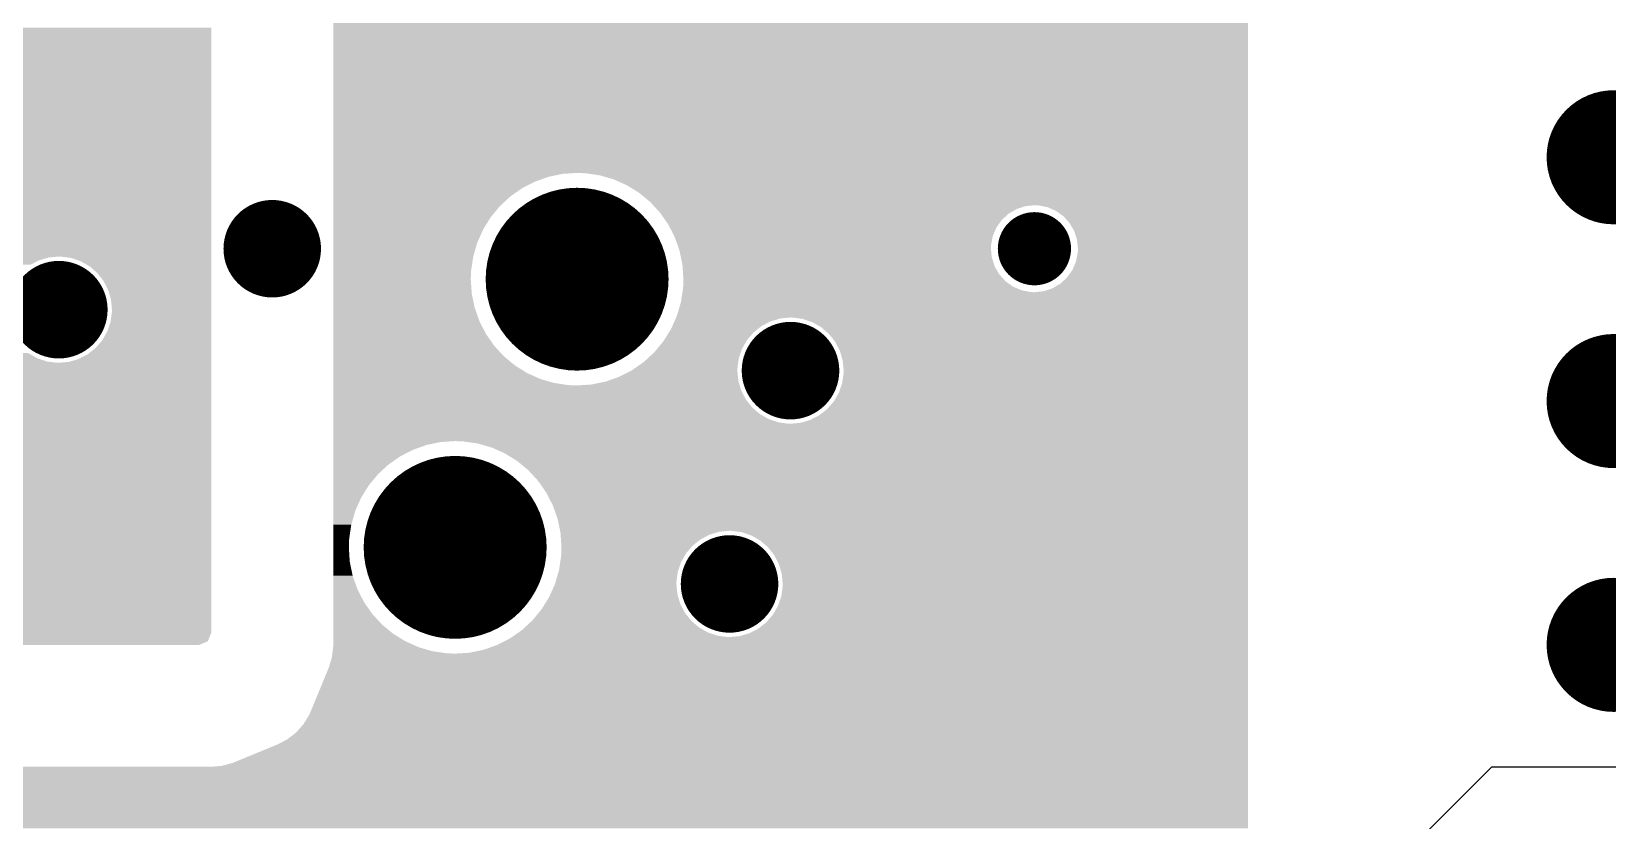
# Model space of a CAD drawing. Extents: x 295 to 953, y 10 to 290.
# Drawn here: x 819.97 to 847.05, y 187.54 to 201.1 of the extents above; entities that cross this region are included whole.
import ezdxf

# ---------------------------------------------------------------- set-up
doc = ezdxf.new("R2010")
doc.units = 0
doc.header["$LTSCALE"] = 5
doc.header["$MEASUREMENT"] = 0
doc.layers.get('0').update_dxf_attribs({"linetype": 'CONTINUOUS', "lineweight": 25})

msp = doc.modelspace()

# ---------------------------------------------------------------- linework, layer by layer
for p, q in [((837.099, 180.496), (845.062, 188.459)), ((845.062, 188.459), (849.253, 188.459))]:
    msp.add_line(p, q)
for points, const_width in [([(846.581, 198.937, 1), (847.733, 198.937, 1)], 1.153), ([(828.56, 196.841, 1), (830.131, 196.841, 1)], 1.572), ([(823.688, 197.365, 1), (824.526, 197.365, 1)], 0.838), ([(836.889, 197.365, 1), (837.518, 197.365, 1)], 0.629), ([(820.02, 196.317, 1), (820.859, 196.317, 1)], 0.838), ([(832.593, 195.269, 1), (833.432, 195.269, 1)], 0.838), ([(846.581, 194.746, 1), (847.733, 194.746, 1)], 1.153), ([(826.464, 192.231, 1), (828.036, 192.231, 1)], 1.572), ([(831.546, 191.602, 1), (832.384, 191.602, 1)], 0.838), ([(846.581, 190.555, 1), (847.733, 190.555, 1)], 1.153)]:
    msp.add_lwpolyline(points, format="xyb", close=True, dxfattribs=dict(const_width=const_width))
for points in [[(825.154, 198.668), (825.154, 201.944), (840.871, 198.668), (840.871, 201.944)], [(801.946, 200.824), (801.969, 200.998), (823.059, 200.824), (823.059, 200.998)], [(801.97, 201.032), (801.957, 201.166), (823.059, 201.032), (823.059, 201.166)], [(801.969, 200.998), (801.97, 201.032), (823.059, 200.998), (823.059, 201.032)], [(801.89, 200.659), (801.946, 200.824), (823.059, 200.659), (823.059, 200.824)], [(801.69, 200.374), (801.804, 200.507), (823.059, 200.374), (823.059, 200.507)], [(801.804, 200.507), (801.89, 200.659), (823.059, 200.507), (823.059, 200.659)], [(801.056, 200.118), (801.23, 200.135), (823.059, 200.118), (823.059, 200.135)], [(801.23, 200.135), (801.398, 200.185), (823.059, 200.135), (823.059, 200.185)], [(801.398, 200.185), (801.553, 200.265), (823.059, 200.185), (823.059, 200.265)], [(801.553, 200.265), (801.69, 200.374), (823.059, 200.265), (823.059, 200.374)], [(720.221, 199.777), (720.245, 199.95), (823.059, 199.777), (823.059, 199.95)], [(720.245, 199.984), (720.232, 200.118), (823.059, 199.984), (823.059, 200.118)], [(720.245, 199.95), (720.245, 199.984), (823.059, 199.95), (823.059, 199.984)], [(720.19, 199.685), (720.221, 199.777), (823.059, 199.685), (823.059, 199.777)], [(773.357, 199.682), (773.291, 199.685), (823.059, 199.682), (823.059, 199.685)], [(773.512, 199.651), (773.357, 199.682), (823.059, 199.651), (823.059, 199.682)], [(773.657, 199.589), (773.512, 199.651), (823.059, 199.589), (823.059, 199.651)], [(773.786, 199.497), (773.657, 199.589), (823.059, 199.497), (823.059, 199.589)], [(773.893, 199.381), (773.786, 199.497), (823.059, 199.381), (823.059, 199.497)], [(773.925, 199.326), (773.893, 199.381), (823.059, 199.326), (823.059, 199.381)], [(781.357, 199.302), (781.183, 199.326), (823.059, 199.302), (823.059, 199.326)], [(781.522, 199.247), (781.357, 199.302), (823.059, 199.247), (823.059, 199.302)], [(781.674, 199.16), (781.522, 199.247), (823.059, 199.16), (823.059, 199.247)], [(781.807, 199.046), (781.674, 199.16), (823.059, 199.046), (823.059, 199.16)], [(781.916, 198.91), (781.807, 199.046), (823.059, 198.91), (823.059, 199.046)], [(781.971, 198.802), (781.916, 198.91), (823.059, 198.802), (823.059, 198.91)], [(790.786, 198.779), (790.613, 198.802), (823.059, 198.779), (823.059, 198.802)], [(790.952, 198.723), (790.786, 198.779), (823.059, 198.723), (823.059, 198.779)], [(791.048, 198.668), (790.952, 198.723), (823.059, 198.668), (823.059, 198.723)], [(804.346, 198.662), (804.199, 198.668), (823.059, 198.662), (823.059, 198.668)], [(804.591, 198.626), (804.346, 198.662), (823.059, 198.626), (823.059, 198.662)], [(804.829, 198.557), (804.591, 198.626), (823.059, 198.557), (823.059, 198.626)], [(805.054, 198.456), (804.829, 198.557), (823.059, 198.456), (823.059, 198.557)], [(825.154, 198.652), (825.154, 198.668), (829.099, 198.652), (829.345, 198.668)], [(825.154, 198.602), (825.154, 198.652), (828.856, 198.602), (829.099, 198.652)], [(825.154, 198.519), (825.154, 198.602), (828.623, 198.519), (828.856, 198.602)], [(825.154, 198.407), (825.154, 198.519), (828.403, 198.407), (828.623, 198.519)], [(829.492, 198.662), (829.345, 198.668), (840.871, 198.662), (840.871, 198.668)], [(829.737, 198.626), (829.492, 198.662), (840.871, 198.626), (840.871, 198.662)], [(829.975, 198.557), (829.737, 198.626), (840.871, 198.557), (840.871, 198.626)], [(830.2, 198.456), (829.975, 198.557), (840.871, 198.456), (840.871, 198.557)], [(805.265, 198.326), (805.054, 198.456), (823.059, 198.326), (823.059, 198.456)], [(805.456, 198.168), (805.265, 198.326), (823.059, 198.168), (823.059, 198.326)], [(825.154, 198.265), (825.154, 198.407), (828.2, 198.265), (828.403, 198.407)], [(825.154, 198.097), (825.154, 198.265), (828.018, 198.097), (828.2, 198.265)], [(830.411, 198.326), (830.2, 198.456), (840.871, 198.326), (840.871, 198.456)], [(830.602, 198.168), (830.411, 198.326), (840.871, 198.168), (840.871, 198.326)], [(805.623, 197.986), (805.456, 198.168), (823.059, 197.986), (823.059, 198.168)], [(805.765, 197.784), (805.623, 197.986), (823.059, 197.784), (823.059, 197.986)], [(825.154, 197.906), (825.154, 198.097), (827.861, 197.906), (828.018, 198.097)], [(830.652, 198.113), (830.602, 198.168), (840.871, 198.113), (840.871, 198.168)], [(830.668, 198.096), (830.652, 198.113), (837.046, 198.096), (837.204, 198.113)], [(830.713, 198.047), (830.668, 198.096), (836.896, 198.047), (837.046, 198.096)], [(830.769, 197.986), (830.713, 198.047), (836.793, 197.986), (836.896, 198.047)], [(830.783, 197.967), (830.769, 197.986), (836.76, 197.967), (836.793, 197.986)], [(830.857, 197.86), (830.783, 197.967), (836.643, 197.86), (836.76, 197.967)], [(837.269, 198.11), (837.204, 198.113), (840.871, 198.11), (840.871, 198.113)], [(837.425, 198.08), (837.269, 198.11), (840.871, 198.08), (840.871, 198.11)], [(837.57, 198.017), (837.425, 198.08), (840.871, 198.017), (840.871, 198.08)], [(837.699, 197.926), (837.57, 198.017), (840.871, 197.926), (840.871, 198.017)], [(805.878, 197.563), (805.765, 197.784), (823.059, 197.563), (823.059, 197.784)], [(825.154, 197.696), (825.154, 197.906), (827.731, 197.696), (827.861, 197.906)], [(825.154, 197.47), (825.154, 197.696), (827.63, 197.47), (827.731, 197.696)], [(830.911, 197.784), (830.857, 197.86), (836.588, 197.784), (836.643, 197.86)], [(830.938, 197.731), (830.911, 197.784), (836.551, 197.731), (836.588, 197.784)], [(831.012, 197.586), (830.938, 197.731), (836.489, 197.586), (836.551, 197.731)], [(837.806, 197.809), (837.699, 197.926), (840.871, 197.809), (840.871, 197.926)], [(837.886, 197.672), (837.806, 197.809), (840.871, 197.672), (840.871, 197.809)], [(805.96, 197.33), (805.878, 197.563), (823.059, 197.33), (823.059, 197.563)], [(825.154, 197.233), (825.154, 197.47), (827.561, 197.233), (827.63, 197.47)], [(831.024, 197.563), (831.012, 197.586), (836.484, 197.563), (836.489, 197.586)], [(831.071, 197.431), (831.024, 197.563), (836.458, 197.431), (836.484, 197.563)], [(831.094, 197.365), (831.071, 197.431), (836.455, 197.365), (836.458, 197.431)], [(837.935, 197.522), (837.886, 197.672), (840.871, 197.522), (840.871, 197.672)], [(837.952, 197.365), (837.935, 197.522), (840.871, 197.365), (840.871, 197.522)], [(805.981, 197.231), (805.96, 197.33), (823.059, 197.231), (823.059, 197.33)], [(805.984, 197.214), (805.981, 197.231), (820.266, 197.214), (820.44, 197.231)], [(805.994, 197.165), (805.984, 197.214), (820.098, 197.165), (820.266, 197.214)], [(806.01, 197.088), (805.994, 197.165), (819.95, 197.088), (820.098, 197.165)], [(820.474, 197.23), (820.44, 197.231), (823.059, 197.23), (823.059, 197.231)], [(820.647, 197.207), (820.474, 197.23), (823.059, 197.207), (823.059, 197.23)], [(820.813, 197.151), (820.647, 197.207), (823.059, 197.151), (823.059, 197.207)], [(820.965, 197.065), (820.813, 197.151), (823.059, 197.065), (823.059, 197.151)], [(825.154, 196.988), (825.154, 197.233), (827.524, 196.988), (827.561, 197.233)], [(831.106, 197.33), (831.094, 197.365), (836.459, 197.33), (836.455, 197.365)], [(831.131, 197.208), (831.106, 197.33), (836.472, 197.208), (836.459, 197.33)], [(831.156, 197.088), (831.131, 197.208), (836.512, 197.088), (836.472, 197.208)], [(837.856, 196.999), (837.918, 197.144), (840.871, 196.999), (840.871, 197.144)], [(837.918, 197.144), (837.949, 197.299), (840.871, 197.144), (840.871, 197.299)], [(837.949, 197.299), (837.952, 197.365), (840.871, 197.299), (840.871, 197.365)], [(821.098, 196.951), (820.965, 197.065), (823.059, 196.951), (823.059, 197.065)], [(821.206, 196.814), (821.098, 196.951), (823.059, 196.814), (823.059, 196.951)], [(825.154, 196.841), (825.154, 196.988), (827.518, 196.841), (827.524, 196.988)], [(831.158, 197.057), (831.156, 197.088), (836.522, 197.057), (836.512, 197.088)], [(831.167, 196.921), (831.158, 197.057), (836.602, 196.921), (836.522, 197.057)], [(831.173, 196.841), (831.167, 196.921), (836.675, 196.841), (836.602, 196.921)], [(837.764, 196.87), (837.856, 196.999), (840.871, 196.87), (840.871, 196.999)], [(821.287, 196.659), (821.206, 196.814), (823.059, 196.659), (823.059, 196.814)], [(821.336, 196.491), (821.287, 196.659), (823.059, 196.491), (823.059, 196.659)], [(825.154, 196.594), (825.154, 196.841), (827.535, 196.594), (827.518, 196.841)], [(831.13, 196.45), (831.155, 196.617), (840.871, 196.45), (840.871, 196.617)], [(831.155, 196.617), (831.156, 196.62), (837.204, 196.617), (837.138, 196.62)], [(831.156, 196.62), (831.16, 196.65), (837.138, 196.62), (836.983, 196.65)], [(831.16, 196.65), (831.167, 196.694), (836.983, 196.65), (836.88, 196.694)], [(831.167, 196.694), (831.168, 196.713), (836.88, 196.694), (836.837, 196.713)], [(831.168, 196.713), (831.171, 196.804), (836.837, 196.713), (836.708, 196.804)], [(831.171, 196.804), (831.173, 196.841), (836.708, 196.804), (836.675, 196.841)], [(837.204, 196.617), (837.361, 196.634), (840.871, 196.617), (840.871, 196.634)], [(837.361, 196.634), (837.511, 196.683), (840.871, 196.634), (840.871, 196.683)], [(837.511, 196.683), (837.648, 196.763), (840.871, 196.683), (840.871, 196.763)], [(837.648, 196.763), (837.764, 196.87), (840.871, 196.763), (840.871, 196.87)], [(821.353, 196.317), (821.336, 196.491), (823.059, 196.317), (823.059, 196.491)], [(825.154, 196.352), (825.154, 196.594), (827.585, 196.352), (827.535, 196.594)], [(825.154, 196.119), (825.154, 196.352), (827.667, 196.119), (827.585, 196.352)], [(831.061, 196.212), (831.13, 196.45), (840.871, 196.212), (840.871, 196.45)], [(821.273, 195.944), (821.329, 196.11), (823.059, 195.944), (823.059, 196.11)], [(821.329, 196.11), (821.353, 196.283), (823.059, 196.11), (823.059, 196.283)], [(821.353, 196.283), (821.353, 196.317), (823.059, 196.283), (823.059, 196.317)], [(825.154, 195.899), (825.154, 196.119), (827.78, 195.899), (827.667, 196.119)], [(830.983, 196.036), (831.019, 196.117), (832.516, 196.036), (832.671, 196.117)], [(831.019, 196.117), (831.041, 196.166), (832.671, 196.117), (832.839, 196.166)], [(831.041, 196.166), (831.048, 196.183), (832.839, 196.166), (833.013, 196.183)], [(831.048, 196.183), (831.061, 196.212), (840.871, 196.183), (840.871, 196.212)], [(833.047, 196.182), (833.013, 196.183), (840.871, 196.182), (840.871, 196.183)], [(833.22, 196.159), (833.047, 196.182), (840.871, 196.159), (840.871, 196.182)], [(833.386, 196.103), (833.22, 196.159), (840.871, 196.103), (840.871, 196.159)], [(833.538, 196.017), (833.386, 196.103), (840.871, 196.017), (840.871, 196.103)], [(821.073, 195.659), (821.187, 195.792), (823.059, 195.659), (823.059, 195.792)], [(821.187, 195.792), (821.273, 195.944), (823.059, 195.792), (823.059, 195.944)], [(825.154, 195.696), (825.154, 195.899), (827.922, 195.696), (827.78, 195.899)], [(830.83, 195.776), (830.842, 195.795), (832.254, 195.776), (832.265, 195.795)], [(830.842, 195.795), (830.924, 195.928), (832.265, 195.795), (832.379, 195.928)], [(830.924, 195.928), (830.96, 195.986), (832.379, 195.928), (832.453, 195.986)], [(830.96, 195.986), (830.983, 196.036), (832.453, 195.986), (832.516, 196.036)], [(833.671, 195.903), (833.538, 196.017), (840.871, 195.903), (840.871, 196.017)], [(833.779, 195.766), (833.671, 195.903), (840.871, 195.766), (840.871, 195.903)], [(812.389, 195.483), (812.418, 195.57), (820.066, 195.483), (819.914, 195.57)], [(820.781, 195.47), (820.936, 195.55), (823.059, 195.47), (823.059, 195.55)], [(820.936, 195.55), (821.073, 195.659), (823.059, 195.55), (823.059, 195.659)], [(825.154, 195.514), (825.154, 195.696), (828.089, 195.514), (827.922, 195.696)], [(830.556, 195.477), (830.673, 195.585), (832.123, 195.477), (832.159, 195.585)], [(830.673, 195.585), (830.72, 195.643), (832.159, 195.585), (832.179, 195.643)], [(830.72, 195.643), (830.83, 195.776), (832.179, 195.643), (832.254, 195.776)], [(833.86, 195.611), (833.779, 195.766), (840.871, 195.611), (840.871, 195.766)], [(833.909, 195.443), (833.86, 195.611), (840.871, 195.443), (840.871, 195.611)], [(812.167, 195.135), (812.281, 195.268), (823.059, 195.135), (823.059, 195.268)], [(812.281, 195.268), (812.358, 195.404), (823.059, 195.268), (823.059, 195.404)], [(812.358, 195.404), (812.359, 195.404), (820.44, 195.404), (820.405, 195.404)], [(812.359, 195.404), (812.368, 195.42), (820.405, 195.404), (820.288, 195.42)], [(812.368, 195.42), (812.37, 195.427), (820.288, 195.42), (820.232, 195.427)], [(812.37, 195.427), (812.389, 195.483), (820.232, 195.427), (820.066, 195.483)], [(820.44, 195.404), (820.614, 195.42), (823.059, 195.404), (823.059, 195.42)], [(820.614, 195.42), (820.781, 195.47), (823.059, 195.42), (823.059, 195.47)], [(825.154, 195.356), (825.154, 195.514), (828.28, 195.356), (828.089, 195.514)], [(825.154, 195.226), (825.154, 195.356), (828.49, 195.226), (828.28, 195.356)], [(830.068, 195.163), (830.276, 195.269), (832.109, 195.163), (832.099, 195.269)], [(830.276, 195.269), (830.288, 195.276), (832.099, 195.269), (832.099, 195.276)], [(830.288, 195.276), (830.328, 195.304), (832.099, 195.276), (832.1, 195.304)], [(830.328, 195.304), (830.491, 195.417), (832.1, 195.304), (832.115, 195.417)], [(830.491, 195.417), (830.556, 195.477), (832.115, 195.417), (832.123, 195.477)], [(833.926, 195.269), (833.909, 195.443), (840.871, 195.269), (840.871, 195.443)], [(833.926, 195.235), (833.926, 195.269), (840.871, 195.235), (840.871, 195.269)], [(811.875, 194.946), (812.031, 195.027), (823.059, 194.946), (823.059, 195.027)], [(812.031, 195.027), (812.167, 195.135), (823.059, 195.027), (823.059, 195.135)], [(825.154, 195.125), (825.154, 195.226), (828.716, 195.125), (828.49, 195.226)], [(825.154, 195.056), (825.154, 195.125), (828.954, 195.056), (828.716, 195.125)], [(825.154, 195.02), (825.154, 195.056), (829.199, 195.02), (828.954, 195.056)], [(825.154, 195.014), (825.154, 195.02), (829.345, 195.014), (829.199, 195.02)], [(825.154, 194.928), (825.154, 195.014), (832.165, 194.928), (832.14, 195.014)], [(829.345, 195.014), (829.592, 195.031), (832.14, 195.014), (832.135, 195.031)], [(829.592, 195.031), (829.835, 195.08), (832.135, 195.031), (832.12, 195.08)], [(829.835, 195.08), (829.877, 195.095), (832.12, 195.08), (832.116, 195.095)], [(829.877, 195.095), (830.068, 195.163), (832.116, 195.095), (832.109, 195.163)], [(833.846, 194.896), (833.902, 195.062), (840.871, 194.896), (840.871, 195.062)], [(833.902, 195.062), (833.926, 195.235), (840.871, 195.062), (840.871, 195.235)], [(774.181, 194.874), (774.168, 194.88), (823.059, 194.874), (823.059, 194.88)], [(774.31, 194.782), (774.181, 194.874), (823.059, 194.782), (823.059, 194.874)], [(774.417, 194.666), (774.31, 194.782), (823.059, 194.666), (823.059, 194.782)], [(811.534, 194.88), (811.708, 194.896), (823.059, 194.88), (823.059, 194.896)], [(811.708, 194.896), (811.875, 194.946), (823.059, 194.896), (823.059, 194.946)], [(825.154, 194.773), (825.154, 194.928), (832.246, 194.773), (832.165, 194.928)], [(825.154, 194.636), (825.154, 194.773), (832.354, 194.636), (832.246, 194.773)], [(833.646, 194.611), (833.76, 194.744), (840.871, 194.611), (840.871, 194.744)], [(833.76, 194.744), (833.846, 194.896), (840.871, 194.744), (840.871, 194.896)], [(774.449, 194.611), (774.417, 194.666), (823.059, 194.611), (823.059, 194.666)], [(781.357, 194.588), (781.183, 194.611), (823.059, 194.588), (823.059, 194.611)], [(781.522, 194.532), (781.357, 194.588), (823.059, 194.532), (823.059, 194.588)], [(781.674, 194.445), (781.522, 194.532), (823.059, 194.445), (823.059, 194.532)], [(781.807, 194.332), (781.674, 194.445), (823.059, 194.332), (823.059, 194.445)], [(825.154, 194.522), (825.154, 194.636), (832.487, 194.522), (832.354, 194.636)], [(825.154, 194.436), (825.154, 194.522), (832.639, 194.436), (832.487, 194.522)], [(825.154, 194.38), (825.154, 194.436), (832.805, 194.38), (832.639, 194.436)], [(833.354, 194.422), (833.509, 194.503), (840.871, 194.422), (840.871, 194.503)], [(833.509, 194.503), (833.646, 194.611), (840.871, 194.503), (840.871, 194.611)], [(781.916, 194.195), (781.807, 194.332), (823.059, 194.195), (823.059, 194.332)], [(781.987, 194.058), (781.916, 194.195), (823.059, 194.058), (823.059, 194.195)], [(825.154, 194.356), (825.154, 194.38), (832.978, 194.356), (832.805, 194.38)], [(825.154, 194.058), (825.154, 194.356), (840.871, 194.058), (840.871, 194.356)], [(825.154, 194.356), (825.154, 194.356), (833.013, 194.356), (832.978, 194.356)], [(833.013, 194.356), (833.187, 194.373), (840.871, 194.356), (840.871, 194.373)], [(833.187, 194.373), (833.354, 194.422), (840.871, 194.373), (840.871, 194.422)], [(806.442, 194.052), (806.295, 194.058), (823.059, 194.052), (823.059, 194.058)], [(806.687, 194.016), (806.442, 194.052), (823.059, 194.016), (823.059, 194.052)], [(806.924, 193.947), (806.687, 194.016), (823.059, 193.947), (823.059, 194.016)], [(807.15, 193.846), (806.924, 193.947), (823.059, 193.846), (823.059, 193.947)], [(825.154, 194.042), (825.154, 194.058), (827.003, 194.042), (827.25, 194.058)], [(825.154, 193.992), (825.154, 194.042), (826.761, 193.992), (827.003, 194.042)], [(825.154, 193.909), (825.154, 193.992), (826.528, 193.909), (826.761, 193.992)], [(825.154, 193.796), (825.154, 193.909), (826.307, 193.796), (826.528, 193.909)], [(827.397, 194.052), (827.25, 194.058), (840.871, 194.052), (840.871, 194.058)], [(827.642, 194.016), (827.397, 194.052), (840.871, 194.016), (840.871, 194.052)], [(827.879, 193.947), (827.642, 194.016), (840.871, 193.947), (840.871, 194.016)], [(828.105, 193.846), (827.879, 193.947), (840.871, 193.846), (840.871, 193.947)], [(807.36, 193.716), (807.15, 193.846), (823.059, 193.716), (823.059, 193.846)], [(807.551, 193.558), (807.36, 193.716), (823.059, 193.558), (823.059, 193.716)], [(825.154, 193.655), (825.154, 193.796), (826.105, 193.655), (826.307, 193.796)], [(825.154, 193.487), (825.154, 193.655), (825.923, 193.487), (826.105, 193.655)], [(828.315, 193.716), (828.105, 193.846), (840.871, 193.716), (840.871, 193.846)], [(828.506, 193.558), (828.315, 193.716), (840.871, 193.558), (840.871, 193.716)], [(807.719, 193.376), (807.551, 193.558), (823.059, 193.376), (823.059, 193.558)], [(807.86, 193.173), (807.719, 193.376), (823.059, 193.173), (823.059, 193.376)], [(825.154, 193.296), (825.154, 193.487), (825.765, 193.296), (825.923, 193.487)], [(828.674, 193.376), (828.506, 193.558), (840.871, 193.376), (840.871, 193.558)], [(828.815, 193.173), (828.674, 193.376), (840.871, 193.173), (840.871, 193.376)], [(807.973, 192.953), (807.86, 193.173), (823.059, 192.953), (823.059, 193.173)], [(825.154, 193.086), (825.154, 193.296), (825.635, 193.086), (825.765, 193.296)], [(825.154, 192.86), (825.154, 193.086), (825.534, 192.86), (825.635, 193.086)], [(828.928, 192.953), (828.815, 193.173), (840.871, 192.953), (840.871, 193.173)], [(808.056, 192.72), (807.973, 192.953), (823.059, 192.72), (823.059, 192.953)], [(825.154, 192.623), (825.154, 192.86), (825.465, 192.623), (825.534, 192.86)], [(829.011, 192.72), (828.928, 192.953), (840.871, 192.72), (840.871, 192.953)], [(808.105, 192.478), (808.056, 192.72), (823.059, 192.478), (823.059, 192.72)], [(825.154, 192.378), (825.154, 192.623), (825.429, 192.378), (825.465, 192.623)], [(829.053, 192.516), (829.011, 192.72), (840.871, 192.516), (840.871, 192.72)], [(808.122, 192.231), (808.105, 192.478), (823.059, 192.231), (823.059, 192.478)], [(825.154, 192.231), (825.154, 192.378), (825.423, 192.231), (825.429, 192.378)], [(829.056, 192.499), (829.053, 192.516), (831.791, 192.499), (831.965, 192.516)], [(829.06, 192.478), (829.056, 192.499), (831.718, 192.478), (831.791, 192.499)], [(829.062, 192.45), (829.06, 192.478), (831.623, 192.45), (831.718, 192.478)], [(829.068, 192.369), (829.062, 192.45), (831.468, 192.369), (831.623, 192.45)], [(829.075, 192.26), (829.068, 192.369), (831.331, 192.26), (831.468, 192.369)], [(831.999, 192.515), (831.965, 192.516), (840.871, 192.515), (840.871, 192.516)], [(832.173, 192.492), (831.999, 192.515), (840.871, 192.492), (840.871, 192.515)], [(832.338, 192.436), (832.173, 192.492), (840.871, 192.436), (840.871, 192.492)], [(832.49, 192.35), (832.338, 192.436), (840.871, 192.35), (840.871, 192.436)], [(832.623, 192.236), (832.49, 192.35), (840.871, 192.236), (840.871, 192.35)], [(808.081, 191.846), (808.117, 192.091), (823.059, 191.846), (823.059, 192.091)], [(808.117, 192.091), (808.122, 192.231), (823.059, 192.091), (823.059, 192.231)], [(825.154, 191.984), (825.154, 192.231), (825.439, 191.984), (825.423, 192.231)], [(829.055, 191.976), (829.071, 192.084), (831.131, 191.976), (831.193, 192.084)], [(829.071, 192.084), (829.073, 192.128), (831.193, 192.084), (831.217, 192.128)], [(829.073, 192.128), (829.077, 192.231), (831.217, 192.128), (831.306, 192.231)], [(829.077, 192.231), (829.075, 192.26), (831.306, 192.231), (831.331, 192.26)], [(832.732, 192.099), (832.623, 192.236), (840.871, 192.099), (840.871, 192.236)], [(832.812, 191.944), (832.732, 192.099), (840.871, 191.944), (840.871, 192.099)], [(808.013, 191.608), (808.081, 191.846), (823.059, 191.608), (823.059, 191.846)], [(825.154, 191.742), (825.154, 191.984), (825.489, 191.742), (825.439, 191.984)], [(825.154, 191.509), (825.154, 191.742), (825.572, 191.509), (825.489, 191.742)], [(828.976, 191.637), (829.026, 191.81), (831.052, 191.637), (831.075, 191.81)], [(829.026, 191.81), (829.035, 191.839), (831.075, 191.81), (831.085, 191.839)], [(829.035, 191.839), (829.055, 191.976), (831.085, 191.839), (831.131, 191.976)], [(832.862, 191.776), (832.812, 191.944), (840.871, 191.776), (840.871, 191.944)], [(832.878, 191.602), (832.862, 191.776), (840.871, 191.602), (840.871, 191.776)], [(807.913, 191.382), (808.013, 191.608), (823.059, 191.382), (823.059, 191.608)], [(825.154, 191.288), (825.154, 191.509), (825.685, 191.288), (825.572, 191.509)], [(828.888, 191.428), (828.966, 191.602), (831.068, 191.428), (831.051, 191.602)], [(828.966, 191.602), (828.976, 191.637), (831.051, 191.602), (831.052, 191.637)], [(832.855, 191.395), (832.878, 191.568), (840.871, 191.395), (840.871, 191.568)], [(832.878, 191.568), (832.878, 191.602), (840.871, 191.568), (840.871, 191.602)], [(807.783, 191.171), (807.913, 191.382), (823.059, 191.171), (823.059, 191.382)], [(825.154, 191.086), (825.154, 191.288), (825.826, 191.086), (825.685, 191.288)], [(828.735, 191.166), (828.793, 191.261), (831.167, 191.166), (831.117, 191.261)], [(828.793, 191.261), (828.865, 191.376), (831.117, 191.261), (831.083, 191.376)], [(828.865, 191.376), (828.888, 191.428), (831.083, 191.376), (831.068, 191.428)], [(832.712, 191.077), (832.799, 191.229), (840.871, 191.077), (840.871, 191.229)], [(832.799, 191.229), (832.855, 191.395), (840.871, 191.229), (840.871, 191.395)], [(807.445, 190.811), (807.627, 190.98), (823.059, 190.811), (823.059, 190.98)], [(807.627, 190.98), (807.783, 191.171), (823.059, 190.98), (823.059, 191.171)], [(825.154, 190.904), (825.154, 191.086), (825.994, 190.904), (825.826, 191.086)], [(828.447, 190.855), (828.57, 190.969), (831.439, 190.855), (831.307, 190.969)], [(828.57, 190.969), (828.577, 190.975), (831.307, 190.969), (831.302, 190.975)], [(828.577, 190.975), (828.685, 191.106), (831.302, 190.975), (831.198, 191.106)], [(828.685, 191.106), (828.735, 191.166), (831.198, 191.106), (831.167, 191.166)], [(832.462, 190.836), (832.599, 190.944), (840.871, 190.836), (840.871, 190.944)], [(832.599, 190.944), (832.712, 191.077), (840.871, 190.944), (840.871, 191.077)], [(807.14, 190.615), (807.243, 190.669), (822.998, 190.615), (823.021, 190.669)], [(807.243, 190.669), (807.375, 190.762), (823.021, 190.669), (823.059, 190.762)], [(807.376, 190.762), (807.445, 190.811), (823.059, 190.762), (823.059, 190.811)], [(825.154, 190.746), (825.154, 190.904), (826.185, 190.746), (825.994, 190.904)], [(825.154, 190.616), (825.154, 190.746), (826.395, 190.616), (826.185, 190.746)], [(827.972, 190.553), (828.192, 190.666), (840.871, 190.553), (840.871, 190.666)], [(828.192, 190.666), (828.226, 190.689), (840.871, 190.666), (840.871, 190.689)], [(828.226, 190.689), (828.227, 190.689), (831.965, 190.689), (831.93, 190.689)], [(828.227, 190.689), (828.26, 190.713), (831.93, 190.689), (831.757, 190.713)], [(828.26, 190.713), (828.34, 190.768), (831.757, 190.713), (831.591, 190.768)], [(828.34, 190.768), (828.395, 190.807), (831.591, 190.768), (831.523, 190.807)], [(828.395, 190.807), (828.447, 190.855), (831.523, 190.807), (831.439, 190.855)], [(831.965, 190.689), (832.139, 190.705), (840.871, 190.689), (840.871, 190.705)], [(832.139, 190.705), (832.307, 190.755), (840.871, 190.705), (840.871, 190.755)], [(832.307, 190.755), (832.462, 190.836), (840.871, 190.755), (840.871, 190.836)], [(807.023, 190.555), (807.139, 190.615), (822.853, 190.555), (822.998, 190.615)], [(807.024, 190.555), (807.023, 190.555), (822.851, 190.555), (822.853, 190.555)], [(825.131, 190.334), (825.14, 190.404), (840.871, 190.334), (840.871, 190.404)], [(825.14, 190.41), (825.145, 190.446), (827.103, 190.41), (826.858, 190.446)], [(825.14, 190.404), (825.14, 190.41), (827.25, 190.404), (827.103, 190.41)], [(825.145, 190.446), (825.153, 190.515), (826.858, 190.446), (826.621, 190.515)], [(825.153, 190.515), (825.154, 190.52), (826.621, 190.515), (826.611, 190.52)], [(825.154, 190.555), (825.154, 190.616), (826.533, 190.555), (826.395, 190.616)], [(825.154, 190.52), (825.154, 190.555), (826.611, 190.52), (826.533, 190.555)], [(827.25, 190.404), (827.497, 190.42), (840.871, 190.404), (840.871, 190.42)], [(827.497, 190.42), (827.739, 190.47), (840.871, 190.42), (840.871, 190.47)], [(827.739, 190.47), (827.972, 190.553), (840.871, 190.47), (840.871, 190.553)], [(824.769, 189.413), (825.075, 190.155), (840.871, 189.413), (840.871, 190.155)], [(825.075, 190.155), (825.131, 190.334), (840.871, 190.155), (840.871, 190.334)], [(824.639, 189.185), (824.738, 189.344), (840.871, 189.185), (840.871, 189.344)], [(824.738, 189.344), (824.769, 189.413), (840.871, 189.344), (840.871, 189.413)], [(824.366, 188.931), (824.514, 189.045), (840.871, 188.931), (840.871, 189.045)], [(824.514, 189.045), (824.639, 189.185), (840.871, 189.045), (840.871, 189.185)], [(823.458, 188.538), (824.2, 188.844), (840.871, 188.538), (840.871, 188.844)], [(824.2, 188.844), (824.366, 188.931), (840.871, 188.844), (840.871, 188.931)], [(823.245, 188.476), (823.426, 188.525), (840.871, 188.476), (840.871, 188.525)], [(823.426, 188.525), (823.458, 188.538), (840.871, 188.525), (840.871, 188.538)], [(757.788, 188.369), (757.75, 188.459), (840.871, 188.369), (840.871, 188.459)], [(777.024, 188.366), (776.958, 188.369), (840.871, 188.366), (840.871, 188.369)], [(777.179, 188.336), (777.024, 188.366), (840.871, 188.336), (840.871, 188.366)], [(777.324, 188.273), (777.179, 188.336), (840.871, 188.273), (840.871, 188.336)], [(777.453, 188.182), (777.324, 188.273), (840.871, 188.182), (840.871, 188.273)], [(823.059, 188.459), (823.245, 188.476), (840.871, 188.459), (840.871, 188.476)], [(777.56, 188.065), (777.453, 188.182), (840.871, 188.065), (840.871, 188.182)], [(777.64, 187.928), (777.56, 188.065), (840.871, 187.928), (840.871, 188.065)], [(777.689, 187.778), (777.64, 187.928), (840.871, 187.778), (840.871, 187.928)], [(777.706, 187.621), (777.689, 187.778), (840.871, 187.621), (840.871, 187.778)], [(777.673, 187.4), (777.703, 187.555), (840.871, 187.4), (840.871, 187.555)], [(777.703, 187.555), (777.706, 187.621), (840.871, 187.555), (840.871, 187.621)]]:
    msp.add_solid(points)

doc.saveas('drawing.dxf')
